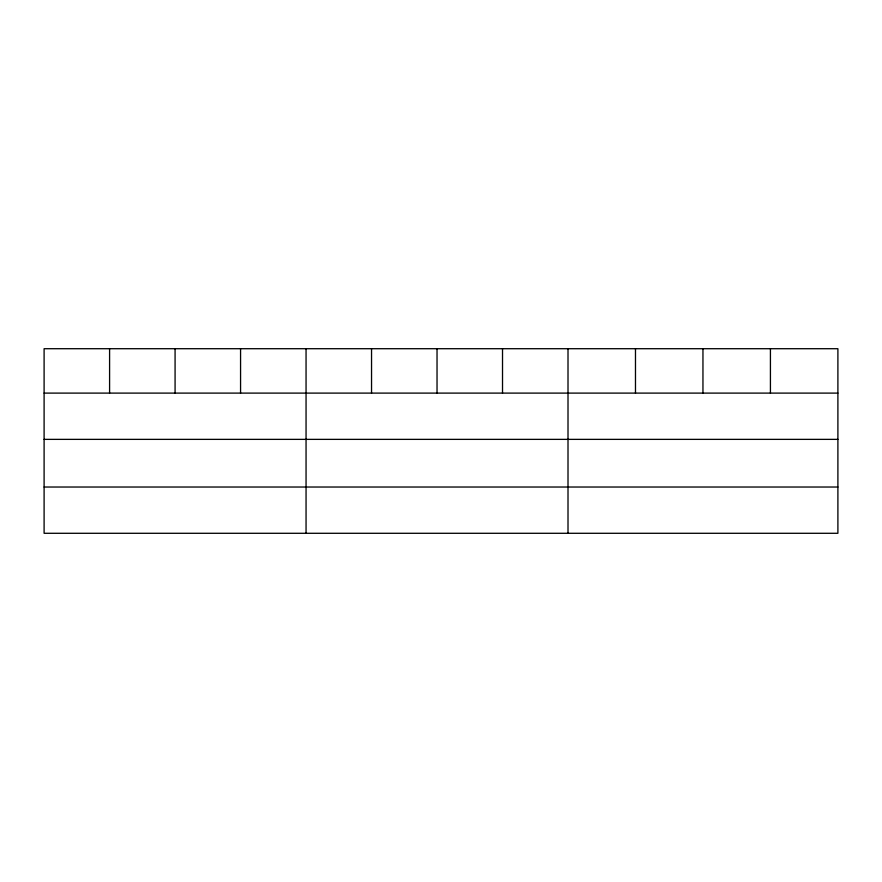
<?xml version="1.0" encoding="UTF-8"?>
<svg xmlns="http://www.w3.org/2000/svg" width="882" height="882" viewBox="0 0 882 882"><rect width="100%" height="100%" fill="white"/><g stroke="black" fill="none" stroke-linecap="round" stroke-linejoin="round"><path stroke-width="1.32" d="M837.9 439.368L837.9 348.71L44.1 348.71L44.1 533.29L837.9 533.29L837.9 439.368L44.1 439.368M44.1 393.107L837.9 393.107M44.1 487.029L837.9 487.029M770.427 348.71L770.427 393.107M702.954 348.71L702.954 393.107M635.481 348.71L635.481 393.107M568.008 348.71L568.008 533.29M502.52 348.71L502.52 393.107M437.031 348.71L437.031 393.107M371.543 348.71L371.543 393.107M306.054 348.71L306.054 533.29M240.565 348.71L240.565 393.107M175.077 348.71L175.077 393.107M109.589 348.71L109.589 393.107"/></g></svg>
